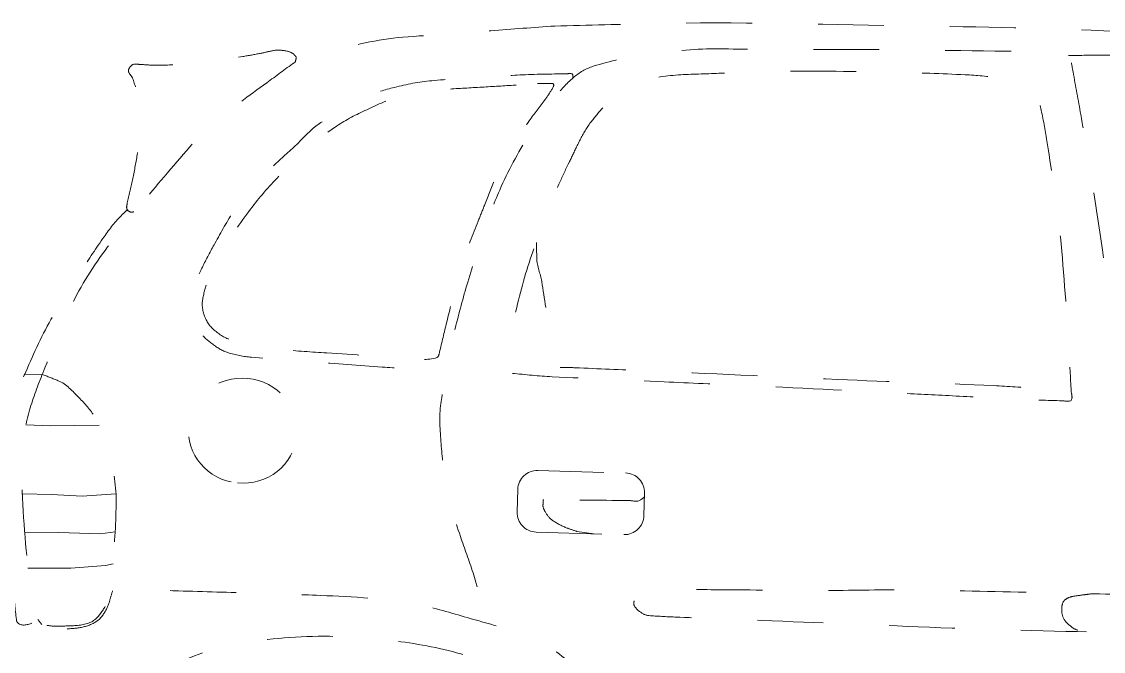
# Model space of a CAD drawing. Header units: millimetres. Extents: x -9559 to 23034, y -7226 to 22400.
# Drawn here: x 154.201 to 155.843, y 47.657 to 48.613 of the extents above; entities that cross this region are included whole.
import ezdxf

# ---------------------------------------------------------------- set-up
doc = ezdxf.new("R2010")
doc.units = ezdxf.units.MM
doc.header["$LTSCALE"] = 0.02
doc.linetypes.add('Trazo', pattern=[0.00635, 0.003175, -0.003175])
doc.layers.add('A-Mueble cocina 1', color=9, linetype='Trazo', lineweight=9)

msp = doc.modelspace()

# ---------------------------------------------------------------- linework, layer by layer
at = {"layer": 'A-Mueble cocina 1'}
for p, q in [((154.2062, 48.0782), (154.2332, 48.0778)), ((154.208, 48.0011), (154.245, 47.9995)), ((154.245, 47.9995), (154.3193, 48.0009)), ((154.985, 47.9321), (155.1181, 47.9282)), ((154.2025, 47.8963), (154.2467, 47.8953)), ((154.2467, 47.8953), (154.2933, 47.893)), ((154.2933, 47.893), (154.3446, 47.8963)), ((154.9545, 47.9032), (154.9535, 47.8691)), ((155.147, 47.8976), (155.146, 47.8635)), ((154.2059, 47.8382), (154.2581, 47.8378)), ((154.2581, 47.8378), (154.3207, 47.836)), ((154.3207, 47.836), (154.3433, 47.839)), ((154.9823, 47.8385), (155.1154, 47.8346)), ((155.0443, 47.8394), (155.0697, 47.8359)), ((154.211, 47.7835), (154.2762, 47.7838)), ((154.2762, 47.7838), (154.3286, 47.7879)), ((154.3286, 47.7879), (154.3401, 47.7904))]:
    msp.add_line(p, q, dxfattribs=at)
for centre, start, end in [((154.9842, 47.9023), 88.3402, 178.3397), ((155.1172, 47.8985), 358.3411, 88.3386), ((154.9832, 47.8682), 178.3397, 268.3392), ((155.1163, 47.8643), 268.3402, 358.3397)]:
    msp.add_arc(centre, 0.0297, start, end, dxfattribs=at)
msp.add_ellipse((154.5368, 47.9924), major_axis=(0.0822, -0.0081), ratio=0.965375, start_param=4.712389, end_param=10.995564, dxfattribs=at)
for points, knots in [([(155.0106, 48.6066), (154.9782, 48.6043), (154.9457, 48.6019), (154.9133, 48.5995), (154.8688, 48.5962), (154.8243, 48.5929), (154.7799, 48.5896), (154.7413, 48.5868), (154.7038, 48.5763), (154.666, 48.568), (154.6505, 48.5646), (154.6343, 48.5627), (154.6208, 48.5543), (154.6059, 48.545), (154.5927, 48.5345), (154.5788, 48.5243), (154.5519, 48.5044), (154.5246, 48.4855), (154.4987, 48.4642), (154.4681, 48.4391), (154.4435, 48.4079), (154.4178, 48.3779), (154.3938, 48.3499), (154.3707, 48.3217), (154.3481, 48.2925), (154.3262, 48.2644), (154.3052, 48.2359), (154.2883, 48.2044), (154.2666, 48.1642), (154.2506, 48.1221), (154.2336, 48.0799), (154.2261, 48.0612), (154.219, 48.0431), (154.2133, 48.0233), (154.2045, 47.9923), (154.202, 47.9612), (154.2019, 47.93), (154.2018, 47.8772), (154.2068, 47.8242), (154.2122, 47.7712), (154.2144, 47.7499), (154.2113, 47.7254), (154.2241, 47.7084), (154.2267, 47.705), (154.2292, 47.7016), (154.2318, 47.6981)], [0, 0, 0, 0, 0.06932, 0.06932, 0.06932, 0.164416, 0.164416, 0.164416, 0.246798, 0.246798, 0.246798, 0.280355, 0.280355, 0.280355, 0.316996, 0.316996, 0.316996, 0.388184, 0.388184, 0.388184, 0.472243, 0.472243, 0.472243, 0.550549, 0.550549, 0.550549, 0.626246, 0.626246, 0.626246, 0.722863, 0.722863, 0.722863, 0.765588, 0.765588, 0.765588, 0.832381, 0.832381, 0.832381, 0.945494, 0.945494, 0.945494, 0.990885, 0.990885, 0.990885, 1, 1, 1, 1]), ([(155.0103, 48.6066), (155.061, 48.6078), (155.1117, 48.6091), (155.1623, 48.6103), (155.2859, 48.6132), (155.4096, 48.6089), (155.5332, 48.6072), (155.6369, 48.6058), (155.7405, 48.6032), (155.8441, 48.5995), (155.9351, 48.5962), (156.0256, 48.5854), (156.1162, 48.5749), (156.1768, 48.568), (156.2364, 48.5557), (156.2963, 48.5441), (156.3338, 48.537), (156.3703, 48.5269), (156.405, 48.509), (156.4102, 48.5063), (156.4111, 48.4988), (156.4161, 48.4959), (156.4244, 48.491), (156.4327, 48.486), (156.4411, 48.4811), (156.5188, 48.4358), (156.5974, 48.3919), (156.6743, 48.3452), (156.7426, 48.3039), (156.8081, 48.2583), (156.8745, 48.2141), (156.9153, 48.187), (156.956, 48.1598), (156.9964, 48.1323), (157.0197, 48.1164), (157.0421, 48.0994), (157.0651, 48.083), (157.0704, 48.0792), (157.075, 48.0737), (157.0814, 48.0723), (157.0953, 48.0692), (157.1093, 48.0662), (157.1233, 48.0631), (157.1566, 48.0559), (157.1898, 48.0482), (157.2233, 48.0413), (157.2542, 48.035), (157.286, 48.0354), (157.3174, 48.0322), (157.3521, 48.0287), (157.3869, 48.0253), (157.4216, 48.0215), (157.4868, 48.0144), (157.5513, 48.0017), (157.6157, 47.989), (157.6874, 47.9749), (157.7586, 47.9595), (157.8298, 47.9432), (157.8858, 47.9303), (157.9414, 47.9161), (157.9969, 47.9013), (158.0315, 47.892), (158.0653, 47.8804), (158.0992, 47.8689), (158.1311, 47.8581), (158.1618, 47.8451), (158.1918, 47.8289), (158.2078, 47.8202), (158.2211, 47.8084), (158.2342, 47.7957), (158.25, 47.7802), (158.2634, 47.7641), (158.2761, 47.7459), (158.2905, 47.725), (158.3014, 47.7041), (158.3098, 47.6797), (158.3138, 47.6681), (158.3143, 47.6565), (158.3152, 47.645), (158.3155, 47.6416), (158.3121, 47.6382), (158.3136, 47.6348), (158.3152, 47.6311), (158.3189, 47.6295), (158.3224, 47.6281), (158.3285, 47.6257), (158.3353, 47.6274), (158.3414, 47.625), (158.3475, 47.6227), (158.3544, 47.6204), (158.3577, 47.6143), (158.3643, 47.6021), (158.3665, 47.5897), (158.3693, 47.5769), (158.3713, 47.5679), (158.3729, 47.5589), (158.3749, 47.5499), (158.3752, 47.5485), (158.3756, 47.5471), (158.3761, 47.5458), (158.3768, 47.5435), (158.3814, 47.5427), (158.381, 47.5405), (158.3801, 47.5351), (158.3777, 47.5294), (158.3754, 47.5241), (158.3709, 47.5135), (158.3662, 47.503), (158.3618, 47.4925), (158.3563, 47.4796), (158.3536, 47.4657), (158.3466, 47.4533), (158.342, 47.445), (158.3345, 47.4389), (158.3282, 47.4321), (158.3226, 47.4261), (158.3167, 47.4211), (158.3111, 47.4147), (158.3065, 47.4094), (158.3017, 47.4033), (158.3016, 47.397), (158.3016, 47.3911), (158.3064, 47.3852), (158.3075, 47.379), (158.3096, 47.3675), (158.3114, 47.3559), (158.3129, 47.3443), (158.3141, 47.335), (158.3159, 47.3253), (158.3133, 47.3161), (158.3107, 47.307), (158.3024, 47.3011), (158.2949, 47.2949), (158.2734, 47.2776), (158.2531, 47.2629), (158.2286, 47.2508), (158.2148, 47.244), (158.201, 47.2376), (158.1861, 47.2367), (158.1703, 47.2358), (158.1546, 47.2356), (158.1389, 47.2355), (158.1053, 47.2353), (158.0717, 47.2356), (158.0382, 47.2359), (158.0301, 47.236), (158.022, 47.2365), (158.014, 47.2391), (158.0099, 47.2405), (158.0061, 47.2441), (158.0054, 47.2483), (158.0027, 47.2637), (158.003, 47.2791), (158.0029, 47.2944), (158.0027, 47.323), (158.0058, 47.3515), (158.0041, 47.3801), (158.0023, 47.4102), (157.9918, 47.4387), (157.9824, 47.4677), (157.9732, 47.4963), (157.9632, 47.5233), (157.9465, 47.5493), (157.9262, 47.5809), (157.8986, 47.6031), (157.8671, 47.6232), (157.8352, 47.6435), (157.8034, 47.6588), (157.7677, 47.6695), (157.7146, 47.6855), (157.6611, 47.6941), (157.6073, 47.6985), (157.5625, 47.7022), (157.517, 47.7034), (157.4719, 47.6909), (157.4399, 47.682), (157.4127, 47.6672), (157.3841, 47.6513), (157.3558, 47.6355), (157.3285, 47.621), (157.3048, 47.5986), (157.2849, 47.5797), (157.271, 47.5577), (157.257, 47.5347), (157.2453, 47.5155), (157.2336, 47.4967), (157.226, 47.4755), (157.2157, 47.4471), (157.2083, 47.4183), (157.2018, 47.389), (157.1966, 47.3654), (157.1924, 47.3416), (157.1883, 47.3178), (157.1846, 47.2968), (157.1876, 47.2752), (157.1839, 47.254), (157.1833, 47.2509), (157.1816, 47.2465), (157.1786, 47.2465), (157.156, 47.2462), (157.1336, 47.2484), (157.1111, 47.2497), (157.0844, 47.2513), (157.0577, 47.2534), (157.0309, 47.2546), (156.7731, 47.2662), (156.5149, 47.2695), (156.2569, 47.2706), (155.9184, 47.2721), (155.5799, 47.274), (155.2415, 47.2719), (155.2229, 47.2718), (155.2044, 47.2717), (155.1859, 47.2716)], [0, 0, 0, 0, 0.019755, 0.019755, 0.019755, 0.067936, 0.067936, 0.067936, 0.108327, 0.108327, 0.108327, 0.143817, 0.143817, 0.143817, 0.167557, 0.167557, 0.167557, 0.182385, 0.182385, 0.182385, 0.184616, 0.184616, 0.184616, 0.188397, 0.188397, 0.188397, 0.223457, 0.223457, 0.223457, 0.254542, 0.254542, 0.254542, 0.273614, 0.273614, 0.273614, 0.284597, 0.284597, 0.284597, 0.287126, 0.287126, 0.287126, 0.292698, 0.292698, 0.292698, 0.305991, 0.305991, 0.305991, 0.318268, 0.318268, 0.318268, 0.331879, 0.331879, 0.331879, 0.357444, 0.357444, 0.357444, 0.385889, 0.385889, 0.385889, 0.408264, 0.408264, 0.408264, 0.422206, 0.422206, 0.422206, 0.435303, 0.435303, 0.435303, 0.442296, 0.442296, 0.442296, 0.450751, 0.450751, 0.450751, 0.460404, 0.460404, 0.460404, 0.464963, 0.464963, 0.464963, 0.466302, 0.466302, 0.466302, 0.467727, 0.467727, 0.467727, 0.470232, 0.470232, 0.470232, 0.472761, 0.472761, 0.472761, 0.477853, 0.477853, 0.477853, 0.481436, 0.481436, 0.481436, 0.481993, 0.481993, 0.481993, 0.48293, 0.48293, 0.48293, 0.485188, 0.485188, 0.485188, 0.489657, 0.489657, 0.489657, 0.495117, 0.495117, 0.495117, 0.498769, 0.498769, 0.498769, 0.501937, 0.501937, 0.501937, 0.504534, 0.504534, 0.504534, 0.507001, 0.507001, 0.507001, 0.51156, 0.51156, 0.51156, 0.515217, 0.515217, 0.515217, 0.518869, 0.518869, 0.518869, 0.529213, 0.529213, 0.529213, 0.535028, 0.535028, 0.535028, 0.541161, 0.541161, 0.541161, 0.554243, 0.554243, 0.554243, 0.557405, 0.557405, 0.557405, 0.559047, 0.559047, 0.559047, 0.565045, 0.565045, 0.565045, 0.57617, 0.57617, 0.57617, 0.587891, 0.587891, 0.587891, 0.59947, 0.59947, 0.59947, 0.613566, 0.613566, 0.613566, 0.627809, 0.627809, 0.627809, 0.648986, 0.648986, 0.648986, 0.666596, 0.666596, 0.666596, 0.679115, 0.679115, 0.679115, 0.691482, 0.691482, 0.691482, 0.701836, 0.701836, 0.701836, 0.710519, 0.710519, 0.710519, 0.722187, 0.722187, 0.722187, 0.731604, 0.731604, 0.731604, 0.739912, 0.739912, 0.739912, 0.741109, 0.741109, 0.741109, 0.749883, 0.749883, 0.749883, 0.760317, 0.760317, 0.760317, 0.860883, 0.860883, 0.860883, 0.992782, 0.992782, 0.992782, 1, 1, 1, 1]), ([(154.6166, 48.5516), (154.6171, 48.5536), (154.6176, 48.5555), (154.6181, 48.5574), (154.6185, 48.5589), (154.6176, 48.5603), (154.6164, 48.5617), (154.613, 48.5656), (154.6093, 48.5672), (154.605, 48.5682), (154.5979, 48.5697), (154.5906, 48.5708), (154.5836, 48.5694), (154.577, 48.5681), (154.5705, 48.5663), (154.5639, 48.5651), (154.5549, 48.5634), (154.546, 48.5616), (154.5369, 48.5603), (154.5204, 48.5581), (154.5038, 48.557), (154.4873, 48.555), (154.474, 48.5534), (154.4608, 48.5511), (154.4474, 48.5494), (154.4329, 48.5477), (154.4184, 48.5466), (154.4039, 48.547), (154.3962, 48.5472), (154.3885, 48.5479), (154.3808, 48.5483), (154.3779, 48.5485), (154.3751, 48.5486), (154.3722, 48.5486), (154.3686, 48.5485), (154.3657, 48.5448), (154.3641, 48.5414), (154.3631, 48.5396), (154.3636, 48.5371), (154.3645, 48.5353), (154.3659, 48.5324), (154.3687, 48.5302), (154.3698, 48.5272), (154.3732, 48.5177), (154.3765, 48.5082), (154.3775, 48.4982), (154.3789, 48.4838), (154.3796, 48.4695), (154.3793, 48.4552), (154.379, 48.4405), (154.379, 48.4257), (154.3768, 48.4112), (154.3748, 48.3982), (154.3722, 48.3855), (154.3696, 48.3728), (154.3672, 48.3611), (154.3644, 48.3496), (154.3618, 48.338), (154.3612, 48.3352), (154.3604, 48.3324), (154.361, 48.3295), (154.3615, 48.327), (154.3642, 48.3251), (154.3663, 48.3244), (154.3692, 48.3235), (154.3736, 48.3247), (154.3756, 48.3272), (154.3764, 48.3282), (154.3772, 48.3292), (154.378, 48.3302)], [0, 0, 0, 0, 0.011659, 0.011659, 0.011659, 0.020876, 0.020876, 0.020876, 0.046809, 0.046809, 0.046809, 0.089074, 0.089074, 0.089074, 0.128894, 0.128894, 0.128894, 0.183109, 0.183109, 0.183109, 0.281782, 0.281782, 0.281782, 0.361362, 0.361362, 0.361362, 0.44737, 0.44737, 0.44737, 0.493252, 0.493252, 0.493252, 0.51015, 0.51015, 0.51015, 0.531536, 0.531536, 0.531536, 0.543701, 0.543701, 0.543701, 0.562825, 0.562825, 0.562825, 0.622185, 0.622185, 0.622185, 0.707147, 0.707147, 0.707147, 0.794352, 0.794352, 0.794352, 0.871574, 0.871574, 0.871574, 0.94185, 0.94185, 0.94185, 0.958842, 0.958842, 0.958842, 0.973398, 0.973398, 0.973398, 0.992489, 0.992489, 0.992489, 1, 1, 1, 1]), ([(155.1771, 47.3514), (155.1995, 47.3508), (155.2219, 47.3501), (155.2443, 47.3495), (155.3126, 47.3476), (155.381, 47.3484), (155.4493, 47.3479), (155.512, 47.3475), (155.5746, 47.3473), (155.6372, 47.3468), (155.6759, 47.3464), (155.7146, 47.3449), (155.7533, 47.3441), (155.7799, 47.3436), (155.8064, 47.3435), (155.8329, 47.3433), (155.8413, 47.3432), (155.8496, 47.343), (155.858, 47.344), (155.8613, 47.3443), (155.8643, 47.3478), (155.8647, 47.351), (155.8662, 47.3615), (155.8659, 47.3721), (155.867, 47.3825), (155.8699, 47.4082), (155.8726, 47.4339), (155.8757, 47.4596), (155.878, 47.4775), (155.881, 47.4953), (155.883, 47.5133), (155.8864, 47.5429), (155.8888, 47.5726), (155.8913, 47.6023), (155.8934, 47.6262), (155.8952, 47.6501), (155.8963, 47.6741), (155.8971, 47.6925), (155.8936, 47.711), (155.8936, 47.7295), (155.8936, 47.7417), (155.8962, 47.754), (155.8954, 47.7662), (155.8931, 47.7991), (155.8907, 47.832), (155.8882, 47.8649), (155.8865, 47.888), (155.8848, 47.9111), (155.883, 47.9341), (155.881, 47.9618), (155.8797, 47.9894), (155.8775, 48.017), (155.8744, 48.0577), (155.8687, 48.0981), (155.8624, 48.1384), (155.8557, 48.1813), (155.8484, 48.2241), (155.8418, 48.267), (155.8363, 48.3024), (155.8311, 48.3379), (155.8255, 48.3733), (155.8203, 48.4063), (155.8147, 48.4392), (155.809, 48.4722), (155.8052, 48.4939), (155.8012, 48.5155), (155.7972, 48.5372), (155.7961, 48.5435), (155.7949, 48.5498), (155.7935, 48.5561), (155.7928, 48.5592), (155.7904, 48.5627), (155.7872, 48.5634), (155.7683, 48.568), (155.7491, 48.5677), (155.73, 48.568), (155.6386, 48.569), (155.5472, 48.5708), (155.4558, 48.5709), (155.4228, 48.5709), (155.3898, 48.5708), (155.3568, 48.5709), (155.3202, 48.5709), (155.2836, 48.5718), (155.2471, 48.5719), (155.2138, 48.5719), (155.1809, 48.5667), (155.1478, 48.5625), (155.121, 48.5592), (155.0949, 48.5537), (155.0688, 48.5454), (155.0577, 48.5419), (155.0478, 48.536), (155.0389, 48.5283), (155.0282, 48.519), (155.0192, 48.5092), (155.0108, 48.4982), (154.9966, 48.4796), (154.9831, 48.461), (154.9711, 48.4411), (154.9548, 48.4139), (154.9395, 48.3866), (154.9271, 48.3576), (154.9179, 48.3363), (154.9096, 48.3148), (154.9023, 48.2928), (154.8934, 48.2663), (154.8848, 48.2398), (154.877, 48.213), (154.8703, 48.1898), (154.8639, 48.1666), (154.8585, 48.143), (154.8538, 48.1228), (154.8499, 48.1025), (154.846, 48.0822), (154.8425, 48.0648), (154.8393, 48.0474), (154.8373, 48.0299), (154.8349, 48.0097), (154.8367, 47.9891), (154.8384, 47.9687), (154.84, 47.9489), (154.8417, 47.9291), (154.846, 47.9095), (154.8517, 47.8831), (154.8587, 47.8573), (154.8674, 47.8319), (154.8737, 47.8135), (154.8803, 47.7952), (154.8866, 47.7768), (154.8932, 47.7578), (154.8959, 47.7371), (154.9057, 47.7195), (154.9099, 47.712), (154.9141, 47.7045), (154.9182, 47.697)], [0, 0, 0, 0, 0.018877, 0.018877, 0.018877, 0.076461, 0.076461, 0.076461, 0.129215, 0.129215, 0.129215, 0.161826, 0.161826, 0.161826, 0.184174, 0.184174, 0.184174, 0.191231, 0.191231, 0.191231, 0.193944, 0.193944, 0.193944, 0.202837, 0.202837, 0.202837, 0.224598, 0.224598, 0.224598, 0.239827, 0.239827, 0.239827, 0.264915, 0.264915, 0.264915, 0.285122, 0.285122, 0.285122, 0.300716, 0.300716, 0.300716, 0.311015, 0.311015, 0.311015, 0.338821, 0.338821, 0.338821, 0.358308, 0.358308, 0.358308, 0.381633, 0.381633, 0.381633, 0.415976, 0.415976, 0.415976, 0.452562, 0.452562, 0.452562, 0.482736, 0.482736, 0.482736, 0.510887, 0.510887, 0.510887, 0.529457, 0.529457, 0.529457, 0.534844, 0.534844, 0.534844, 0.537556, 0.537556, 0.537556, 0.553681, 0.553681, 0.553681, 0.63069, 0.63069, 0.63069, 0.658481, 0.658481, 0.658481, 0.689286, 0.689286, 0.689286, 0.717276, 0.717276, 0.717276, 0.739982, 0.739982, 0.739982, 0.749657, 0.749657, 0.749657, 0.761228, 0.761228, 0.761228, 0.780755, 0.780755, 0.780755, 0.807251, 0.807251, 0.807251, 0.826721, 0.826721, 0.826721, 0.850235, 0.850235, 0.850235, 0.870556, 0.870556, 0.870556, 0.888003, 0.888003, 0.888003, 0.902879, 0.902879, 0.902879, 0.92006, 0.92006, 0.92006, 0.936822, 0.936822, 0.936822, 0.959424, 0.959424, 0.959424, 0.975806, 0.975806, 0.975806, 0.992791, 0.992791, 0.992791, 1, 1, 1, 1]), ([(155.7902, 48.5618), (155.8057, 48.562), (155.8211, 48.5622), (155.8365, 48.5624), (155.8884, 48.5631), (155.94, 48.5554), (155.9916, 48.5499), (156.0373, 48.5451), (156.0828, 48.5393), (156.1283, 48.5332), (156.1824, 48.5259), (156.236, 48.5168), (156.2893, 48.5037), (156.3324, 48.4931), (156.3733, 48.4764), (156.4131, 48.4569), (156.4445, 48.4415), (156.4753, 48.4255), (156.5058, 48.4086), (156.5685, 48.3739), (156.6311, 48.3393), (156.6916, 48.301), (156.7364, 48.2726), (156.7774, 48.2387), (156.8213, 48.2092), (156.8784, 48.171), (156.9384, 48.1373), (156.9964, 48.0998), (157.0105, 48.0907), (157.0242, 48.0815), (157.0357, 48.0683), (157.0454, 48.0572), (157.0502, 48.0437), (157.0545, 48.0301), (157.0618, 48.0071), (157.0684, 47.9843), (157.0741, 47.9608), (157.0845, 47.917), (157.0948, 47.8736), (157.0997, 47.8288), (157.1038, 47.7923), (157.1021, 47.7556), (157.099, 47.7193), (157.093, 47.6495), (157.0882, 47.5791), (157.073, 47.5104), (157.0649, 47.474), (157.0566, 47.4379), (157.0483, 47.4016), (157.0435, 47.3806), (157.0387, 47.3597), (157.0337, 47.3388), (157.0328, 47.3349), (157.0303, 47.3295), (157.0263, 47.3294), (157.0103, 47.3293), (156.9944, 47.3297), (156.9784, 47.33), (156.9065, 47.3313), (156.8345, 47.3329), (156.7625, 47.3339), (156.5806, 47.3363), (156.3987, 47.3365), (156.2169, 47.3385), (156.1031, 47.3398), (155.9895, 47.3419), (155.8758, 47.3436), (155.8739, 47.3436), (155.872, 47.3436), (155.8702, 47.3438), (155.8664, 47.3442), (155.8717, 47.3518), (155.8697, 47.355), (155.8684, 47.3571), (155.867, 47.3593), (155.8657, 47.3614)], [0, 0, 0, 0, 0.014027, 0.014027, 0.014027, 0.061144, 0.061144, 0.061144, 0.10283, 0.10283, 0.10283, 0.152388, 0.152388, 0.152388, 0.192465, 0.192465, 0.192465, 0.224106, 0.224106, 0.224106, 0.289138, 0.289138, 0.289138, 0.337236, 0.337236, 0.337236, 0.399738, 0.399738, 0.399738, 0.415006, 0.415006, 0.415006, 0.427883, 0.427883, 0.427883, 0.449694, 0.449694, 0.449694, 0.490405, 0.490405, 0.490405, 0.523572, 0.523572, 0.523572, 0.587297, 0.587297, 0.587297, 0.621091, 0.621091, 0.621091, 0.640599, 0.640599, 0.640599, 0.644225, 0.644225, 0.644225, 0.658706, 0.658706, 0.658706, 0.724104, 0.724104, 0.724104, 0.889317, 0.889317, 0.889317, 0.992609, 0.992609, 0.992609, 0.994298, 0.994298, 0.994298, 0.997695, 0.997695, 0.997695, 1, 1, 1, 1]), ([(155.0379, 48.5274), (155.038, 48.529), (155.038, 48.5306), (155.038, 48.5321), (155.0381, 48.5355), (155.0314, 48.5341), (155.028, 48.5341), (155.0045, 48.5336), (154.9809, 48.5335), (154.9575, 48.5323), (154.9369, 48.5312), (154.9164, 48.5301), (154.8958, 48.5289), (154.8718, 48.5275), (154.8478, 48.5256), (154.8238, 48.5236), (154.8047, 48.522), (154.7859, 48.5181), (154.7672, 48.5135), (154.7527, 48.51), (154.7386, 48.5054), (154.7251, 48.4992), (154.716, 48.4949), (154.7072, 48.4904), (154.6986, 48.4854), (154.6911, 48.4812), (154.6837, 48.4768), (154.6763, 48.4723), (154.6653, 48.4657), (154.6538, 48.4598), (154.6441, 48.4514), (154.6352, 48.4437), (154.6274, 48.435), (154.6189, 48.427), (154.6072, 48.416), (154.5949, 48.4056), (154.5836, 48.3942), (154.5743, 48.3847), (154.5659, 48.3744), (154.5572, 48.3643), (154.5463, 48.3519), (154.5353, 48.3397), (154.525, 48.3266), (154.513, 48.3112), (154.5043, 48.2937), (154.4947, 48.2767), (154.4881, 48.2648), (154.4817, 48.2529), (154.4757, 48.2407), (154.471, 48.2311), (154.4675, 48.2214), (154.464, 48.211), (154.4612, 48.2027), (154.4595, 48.1944), (154.4589, 48.186), (154.4583, 48.1785), (154.4599, 48.171), (154.462, 48.1635), (154.4644, 48.1555), (154.4673, 48.1484), (154.4723, 48.1416), (154.4778, 48.1343), (154.4841, 48.1288), (154.4914, 48.1236), (154.4987, 48.1184), (154.5059, 48.1135), (154.5144, 48.1109), (154.5262, 48.1073), (154.5381, 48.1048), (154.5502, 48.1039), (154.5811, 48.1015), (154.6121, 48.0992), (154.6431, 48.0968), (154.6782, 48.0942), (154.7133, 48.0913), (154.7485, 48.0889), (154.7694, 48.0874), (154.7905, 48.0869), (154.8115, 48.0859), (154.821, 48.0855), (154.8304, 48.0856), (154.8398, 48.0846), (154.842, 48.0843), (154.8441, 48.0841), (154.8463, 48.0838)], [0, 0, 0, 0, 0.003995, 0.003995, 0.003995, 0.012658, 0.012658, 0.012658, 0.072605, 0.072605, 0.072605, 0.125023, 0.125023, 0.125023, 0.186358, 0.186358, 0.186358, 0.235226, 0.235226, 0.235226, 0.272975, 0.272975, 0.272975, 0.298337, 0.298337, 0.298337, 0.320318, 0.320318, 0.320318, 0.352916, 0.352916, 0.352916, 0.382707, 0.382707, 0.382707, 0.423626, 0.423626, 0.423626, 0.457479, 0.457479, 0.457479, 0.49957, 0.49957, 0.49957, 0.549162, 0.549162, 0.549162, 0.583767, 0.583767, 0.583767, 0.610892, 0.610892, 0.610892, 0.632537, 0.632537, 0.632537, 0.651819, 0.651819, 0.651819, 0.672333, 0.672333, 0.672333, 0.694627, 0.694627, 0.694627, 0.716967, 0.716967, 0.716967, 0.747898, 0.747898, 0.747898, 0.827026, 0.827026, 0.827026, 0.916796, 0.916796, 0.916796, 0.970423, 0.970423, 0.970423, 0.994463, 0.994463, 0.994463, 1, 1, 1, 1]), ([(155.0315, 48.3976), (155.0356, 48.4062), (155.0397, 48.4148), (155.0438, 48.4234), (155.0484, 48.4328), (155.0531, 48.4421), (155.0586, 48.451), (155.064, 48.4597), (155.0707, 48.4673), (155.0772, 48.4752), (155.0842, 48.4837), (155.0912, 48.4919), (155.0991, 48.4997), (155.105, 48.5055), (155.112, 48.5097), (155.1193, 48.5137), (155.1297, 48.5192), (155.1401, 48.5242), (155.1515, 48.5263), (155.1721, 48.53), (155.1927, 48.5325), (155.2135, 48.5332), (155.2341, 48.5339), (155.2547, 48.5346), (155.2753, 48.5353), (155.2999, 48.536), (155.3246, 48.5369), (155.3492, 48.5375), (155.4083, 48.539), (155.4674, 48.5373), (155.5265, 48.5362), (155.5622, 48.5356), (155.5978, 48.5342), (155.6335, 48.5326), (155.6508, 48.5319), (155.668, 48.53), (155.6852, 48.5282), (155.6951, 48.5272), (155.7048, 48.5248), (155.7145, 48.5225), (155.7214, 48.5209), (155.7281, 48.5193), (155.7336, 48.5138), (155.7435, 48.5036), (155.7464, 48.4914), (155.749, 48.4789), (155.7523, 48.4624), (155.7556, 48.446), (155.7581, 48.4293), (155.7653, 48.3817), (155.7736, 48.3344), (155.7781, 48.2865), (155.7835, 48.2292), (155.7876, 48.1719), (155.791, 48.1146), (155.7922, 48.0938), (155.7933, 48.0731), (155.7945, 48.0524), (155.7947, 48.0482), (155.7966, 48.0439), (155.7951, 48.0398), (155.7934, 48.0352), (155.7858, 48.0376), (155.781, 48.0378), (155.7582, 48.0385), (155.7354, 48.0391), (155.7126, 48.0403), (155.6834, 48.0418), (155.6541, 48.0432), (155.6249, 48.0447), (155.5966, 48.0462), (155.5684, 48.0477), (155.5401, 48.0491), (155.4586, 48.0533), (155.3771, 48.0573), (155.2956, 48.0611), (155.2559, 48.0629), (155.2162, 48.0647), (155.1766, 48.0665), (155.1199, 48.069), (155.0632, 48.0717), (155.0065, 48.0743), (154.9862, 48.0752), (154.966, 48.0775), (154.9458, 48.0794), (154.9436, 48.0796), (154.9413, 48.0794), (154.9396, 48.0815), (154.9365, 48.0856), (154.9382, 48.0896), (154.9385, 48.0937), (154.9394, 48.1048), (154.94, 48.1159), (154.9419, 48.127), (154.9446, 48.1427), (154.9477, 48.1582), (154.9514, 48.1736), (154.9587, 48.2041), (154.9667, 48.2343), (154.9772, 48.2638), (154.9827, 48.2791), (154.991, 48.2931), (154.9968, 48.3082), (155.0042, 48.3274), (155.0082, 48.348), (155.0169, 48.3667), (155.0218, 48.3774), (155.0268, 48.388), (155.0318, 48.3987)], [0, 0, 0, 0, 0.011723, 0.011723, 0.011723, 0.024586, 0.024586, 0.024586, 0.037078, 0.037078, 0.037078, 0.050581, 0.050581, 0.050581, 0.060644, 0.060644, 0.060644, 0.074838, 0.074838, 0.074838, 0.100416, 0.100416, 0.100416, 0.125794, 0.125794, 0.125794, 0.156122, 0.156122, 0.156122, 0.228858, 0.228858, 0.228858, 0.272787, 0.272787, 0.272787, 0.294091, 0.294091, 0.294091, 0.306324, 0.306324, 0.306324, 0.314928, 0.314928, 0.314928, 0.330544, 0.330544, 0.330544, 0.351251, 0.351251, 0.351251, 0.410436, 0.410436, 0.410436, 0.481155, 0.481155, 0.481155, 0.506693, 0.506693, 0.506693, 0.511868, 0.511868, 0.511868, 0.517692, 0.517692, 0.517692, 0.545791, 0.545791, 0.545791, 0.581814, 0.581814, 0.581814, 0.616649, 0.616649, 0.616649, 0.71709, 0.71709, 0.71709, 0.765972, 0.765972, 0.765972, 0.835831, 0.835831, 0.835831, 0.860802, 0.860802, 0.860802, 0.863495, 0.863495, 0.863495, 0.868492, 0.868492, 0.868492, 0.882222, 0.882222, 0.882222, 0.901766, 0.901766, 0.901766, 0.940231, 0.940231, 0.940231, 0.960162, 0.960162, 0.960162, 0.985517, 0.985517, 0.985517, 1, 1, 1, 1]), ([(154.9842, 48.5193), (154.9892, 48.5192), (154.9942, 48.5192), (154.9992, 48.5192), (155.002, 48.5191), (155.0048, 48.5195), (155.0076, 48.5192), (155.0093, 48.5191), (155.0092, 48.5156), (155.0084, 48.5142), (155.005, 48.5084), (155.0014, 48.5025), (154.9973, 48.497), (154.9894, 48.4862), (154.9809, 48.4759), (154.9733, 48.4649), (154.9644, 48.452), (154.9561, 48.4387), (154.9478, 48.4253), (154.9382, 48.4096), (154.9277, 48.3942), (154.9209, 48.377), (154.9154, 48.3632), (154.9099, 48.3494), (154.9044, 48.3356), (154.901, 48.3272), (154.8977, 48.3187), (154.8943, 48.3103), (154.8863, 48.2901), (154.8783, 48.2699), (154.871, 48.2494), (154.8665, 48.2367), (154.8632, 48.2237), (154.8599, 48.2107), (154.8552, 48.1918), (154.8505, 48.1728), (154.8458, 48.1539), (154.8421, 48.1388), (154.8386, 48.1236), (154.8349, 48.1085), (154.8344, 48.1067), (154.8338, 48.1043), (154.8319, 48.1036), (154.817, 48.098), (154.8024, 48.1018), (154.7876, 48.1027), (154.7466, 48.1052), (154.7056, 48.1076), (154.6646, 48.1103), (154.6417, 48.1119), (154.6189, 48.1134), (154.5961, 48.1151), (154.5818, 48.1162), (154.5677, 48.1185), (154.5536, 48.1207), (154.5434, 48.1223), (154.5335, 48.1251), (154.5235, 48.1282), (154.5137, 48.1312), (154.5051, 48.1361), (154.4965, 48.1427), (154.4884, 48.149), (154.4829, 48.1565), (154.4791, 48.166), (154.4756, 48.1752), (154.4746, 48.1848), (154.4765, 48.1938), (154.4785, 48.2035), (154.4812, 48.2132), (154.4851, 48.2226), (154.49, 48.2343), (154.4949, 48.2454), (154.5011, 48.2562), (154.5147, 48.2803), (154.5294, 48.3032), (154.5461, 48.3252), (154.5595, 48.3429), (154.5737, 48.3596), (154.589, 48.3756), (154.6068, 48.3941), (154.6253, 48.4114), (154.6448, 48.4282), (154.6558, 48.4378), (154.6673, 48.4466), (154.6795, 48.4547), (154.6941, 48.4644), (154.7093, 48.4722), (154.7251, 48.4796), (154.7421, 48.4876), (154.7591, 48.4954), (154.7773, 48.4996), (154.79, 48.5024), (154.8027, 48.5044), (154.8155, 48.5063), (154.8273, 48.5079), (154.839, 48.5101), (154.8509, 48.5109), (154.8684, 48.512), (154.8859, 48.513), (154.9033, 48.514), (154.9201, 48.515), (154.9369, 48.516), (154.9536, 48.517), (154.9623, 48.5175), (154.9709, 48.5178), (154.9795, 48.5187), (154.9811, 48.5189), (154.9827, 48.519), (154.9842, 48.5192)], [0, 0, 0, 0, 0.009781, 0.009781, 0.009781, 0.015286, 0.015286, 0.015286, 0.018612, 0.018612, 0.018612, 0.031988, 0.031988, 0.031988, 0.058212, 0.058212, 0.058212, 0.088993, 0.088993, 0.088993, 0.125128, 0.125128, 0.125128, 0.154273, 0.154273, 0.154273, 0.17211, 0.17211, 0.17211, 0.214711, 0.214711, 0.214711, 0.241074, 0.241074, 0.241074, 0.279306, 0.279306, 0.279306, 0.309842, 0.309842, 0.309842, 0.313591, 0.313591, 0.313591, 0.342556, 0.342556, 0.342556, 0.423175, 0.423175, 0.423175, 0.468034, 0.468034, 0.468034, 0.496093, 0.496093, 0.496093, 0.516315, 0.516315, 0.516315, 0.536372, 0.536372, 0.536372, 0.555403, 0.555403, 0.555403, 0.573625, 0.573625, 0.573625, 0.5933, 0.5933, 0.5933, 0.617626, 0.617626, 0.617626, 0.671485, 0.671485, 0.671485, 0.71474, 0.71474, 0.71474, 0.764876, 0.764876, 0.764876, 0.793451, 0.793451, 0.793451, 0.827442, 0.827442, 0.827442, 0.86395, 0.86395, 0.86395, 0.889324, 0.889324, 0.889324, 0.912638, 0.912638, 0.912638, 0.947003, 0.947003, 0.947003, 0.979928, 0.979928, 0.979928, 0.996916, 0.996916, 0.996916, 1, 1, 1, 1]), ([(154.3618, 48.3277), (154.3593, 48.3253), (154.3567, 48.3228), (154.3542, 48.3204), (154.3437, 48.3103), (154.3349, 48.2986), (154.3265, 48.2866), (154.3147, 48.2699), (154.3034, 48.2529), (154.2923, 48.2358), (154.2774, 48.2128), (154.2629, 48.1898), (154.2489, 48.1662), (154.2329, 48.1391), (154.2203, 48.1107), (154.2077, 48.0818), (154.2015, 48.0675), (154.196, 48.0532), (154.1926, 48.038), (154.1872, 48.0135), (154.1846, 47.9888), (154.1827, 47.9639), (154.1803, 47.9318), (154.1771, 47.8994), (154.1791, 47.8672), (154.1815, 47.8287), (154.1853, 47.7903), (154.1887, 47.7518), (154.19, 47.7365), (154.1916, 47.7212), (154.1934, 47.7059), (154.1936, 47.7036), (154.1946, 47.7012), (154.1966, 47.6997), (154.2035, 47.6949), (154.2128, 47.6985), (154.2199, 47.7017), (154.2223, 47.7027), (154.2246, 47.7037), (154.2269, 47.7047)], [0, 0, 0, 0, 0.014811, 0.014811, 0.014811, 0.076396, 0.076396, 0.076396, 0.162849, 0.162849, 0.162849, 0.27852, 0.27852, 0.27852, 0.410942, 0.410942, 0.410942, 0.476276, 0.476276, 0.476276, 0.58162, 0.58162, 0.58162, 0.718079, 0.718079, 0.718079, 0.881378, 0.881378, 0.881378, 0.946507, 0.946507, 0.946507, 0.956322, 0.956322, 0.956322, 0.98932, 0.98932, 0.98932, 1, 1, 1, 1]), ([(154.983, 48.2778), (154.9831, 48.2699), (154.9831, 48.2619), (154.9832, 48.2539), (154.9833, 48.242), (154.989, 48.2307), (154.9909, 48.2189), (154.995, 48.1927), (154.9988, 48.1665), (155.0026, 48.1404), (155.0049, 48.1244), (155.0059, 48.1083), (155.0084, 48.0923), (155.0087, 48.0908), (155.0097, 48.0889), (155.0112, 48.0888), (155.0213, 48.0881), (155.0315, 48.0884), (155.0416, 48.0879), (155.0765, 48.0864), (155.1113, 48.085), (155.1462, 48.0834), (155.2442, 48.0791), (155.3421, 48.0745), (155.4401, 48.0701), (155.519, 48.0665), (155.5979, 48.0645), (155.6768, 48.0608), (155.6986, 48.0598), (155.7204, 48.0579), (155.7423, 48.0565), (155.7567, 48.0556), (155.7713, 48.0563), (155.7856, 48.0543), (155.7886, 48.0539), (155.7915, 48.0534), (155.7945, 48.053)], [0, 0, 0, 0, 0.024473, 0.024473, 0.024473, 0.061247, 0.061247, 0.061247, 0.142557, 0.142557, 0.142557, 0.192176, 0.192176, 0.192176, 0.196739, 0.196739, 0.196739, 0.227867, 0.227867, 0.227867, 0.335095, 0.335095, 0.335095, 0.636527, 0.636527, 0.636527, 0.879135, 0.879135, 0.879135, 0.946376, 0.946376, 0.946376, 0.990856, 0.990856, 0.990856, 1, 1, 1, 1]), ([(154.2328, 48.0779), (154.2409, 48.0747), (154.2489, 48.0715), (154.2569, 48.0682), (154.2696, 48.0631), (154.2787, 48.0522), (154.2885, 48.0423), (154.2977, 48.0332), (154.3058, 48.024), (154.3126, 48.0129), (154.3231, 47.9958), (154.3301, 47.9779), (154.3347, 47.9586), (154.3408, 47.9328), (154.3453, 47.907), (154.3449, 47.8809), (154.3443, 47.8485), (154.3421, 47.8161), (154.3395, 47.7837), (154.3385, 47.7695), (154.337, 47.7555), (154.3346, 47.7414), (154.3332, 47.7333), (154.3288, 47.7264), (154.324, 47.7192), (154.3188, 47.7116), (154.3134, 47.7044), (154.3048, 47.7011), (154.2939, 47.6969), (154.2831, 47.6964), (154.272, 47.6961), (154.2628, 47.6959), (154.2534, 47.695), (154.2443, 47.6963), (154.24, 47.6969), (154.2358, 47.6975), (154.2315, 47.6982)], [0, 0, 0, 0, 0.051285, 0.051285, 0.051285, 0.131939, 0.131939, 0.131939, 0.206928, 0.206928, 0.206928, 0.322681, 0.322681, 0.322681, 0.477377, 0.477377, 0.477377, 0.669592, 0.669592, 0.669592, 0.753674, 0.753674, 0.753674, 0.802175, 0.802175, 0.802175, 0.854355, 0.854355, 0.854355, 0.919814, 0.919814, 0.919814, 0.974509, 0.974509, 0.974509, 1, 1, 1, 1]), ([(155.1467, 47.8917), (155.1448, 47.8903), (155.143, 47.8889), (155.1411, 47.8875), (155.136, 47.8835), (155.1281, 47.8864), (155.1216, 47.8865), (155.0786, 47.8867), (155.0355, 47.8871), (154.9925, 47.8879), (154.9839, 47.8881), (154.9753, 47.8887), (154.9666, 47.8894), (154.9634, 47.8897), (154.959, 47.8899), (154.9575, 47.8928), (154.9563, 47.8949), (154.9552, 47.897), (154.954, 47.8991)], [0, 0, 0, 0, 0.035036, 0.035036, 0.035036, 0.13376, 0.13376, 0.13376, 0.783932, 0.783932, 0.783932, 0.914786, 0.914786, 0.914786, 0.963936, 0.963936, 0.963936, 1, 1, 1, 1]), ([(154.9933, 47.8879), (154.9931, 47.8852), (154.9929, 47.8826), (154.9927, 47.88), (154.9923, 47.8761), (154.9942, 47.8725), (154.9963, 47.8689), (154.9995, 47.8634), (155.0031, 47.8589), (155.0082, 47.8556), (155.015, 47.8511), (155.0219, 47.8473), (155.0293, 47.8446), (155.0343, 47.8429), (155.0393, 47.8411), (155.0443, 47.8394)], [0, 0, 0, 0, 0.102951, 0.102951, 0.102951, 0.254227, 0.254227, 0.254227, 0.485546, 0.485546, 0.485546, 0.794313, 0.794313, 0.794313, 1, 1, 1, 1]), ([(154.3394, 47.7494), (154.3378, 47.7439), (154.3362, 47.7384), (154.3346, 47.7328), (154.3325, 47.7258), (154.3293, 47.7193), (154.325, 47.713), (154.3201, 47.7061), (154.3136, 47.701), (154.3058, 47.698), (154.2976, 47.6949), (154.2895, 47.6929), (154.2811, 47.6923), (154.272, 47.6916), (154.263, 47.691), (154.2539, 47.6905), (154.2433, 47.6899), (154.2328, 47.6893), (154.2222, 47.6888), (154.2097, 47.6882), (154.1972, 47.6896), (154.1847, 47.6892), (154.1752, 47.6889), (154.1657, 47.6877), (154.1562, 47.6868), (154.1508, 47.6863), (154.1454, 47.6858), (154.14, 47.684), (154.1323, 47.6815), (154.1271, 47.6741), (154.1246, 47.6663), (154.1212, 47.6557), (154.1209, 47.6448), (154.1211, 47.6341), (154.1213, 47.6237), (154.122, 47.6133), (154.1241, 47.6029), (154.1246, 47.6002), (154.1252, 47.5973), (154.1277, 47.5956), (154.1344, 47.5913), (154.1413, 47.5919), (154.1483, 47.5918), (154.1802, 47.5914), (154.212, 47.5915), (154.2439, 47.591), (154.282, 47.5903), (154.3201, 47.5896), (154.3582, 47.5889), (154.3644, 47.5888), (154.3707, 47.5889), (154.3769, 47.5891), (154.3797, 47.5891), (154.3823, 47.5899), (154.3847, 47.5914), (154.3937, 47.597), (154.3958, 47.6085), (154.4035, 47.6148), (154.4168, 47.6257), (154.4302, 47.6363), (154.4463, 47.6434), (154.477, 47.657), (154.5076, 47.6665), (154.5402, 47.6712), (154.5859, 47.6776), (154.6314, 47.6813), (154.6771, 47.6801), (154.7104, 47.6793), (154.7437, 47.6765), (154.777, 47.6721), (154.8122, 47.6674), (154.8467, 47.6604), (154.881, 47.6496), (154.9064, 47.6416), (154.9293, 47.6294), (154.952, 47.6152), (154.9687, 47.6048), (154.9836, 47.5934), (154.9975, 47.5795), (155.0149, 47.5621), (155.0292, 47.5433), (155.0423, 47.5225), (155.0584, 47.4968), (155.0749, 47.4714), (155.0814, 47.4424), (155.0861, 47.4213), (155.0906, 47.4003), (155.095, 47.3792), (155.0996, 47.3576), (155.1042, 47.3361), (155.1087, 47.3146), (155.111, 47.3035), (155.11, 47.2921), (155.1116, 47.2808), (155.1119, 47.2783), (155.1127, 47.276), (155.1139, 47.2736), (155.1163, 47.2692), (155.1194, 47.2652), (155.124, 47.2636), (155.1382, 47.2587), (155.1534, 47.2616), (155.1679, 47.263), (155.1725, 47.2634), (155.1771, 47.2625), (155.1816, 47.2658), (155.1852, 47.2685), (155.1868, 47.2723), (155.1864, 47.2761), (155.1852, 47.2863), (155.184, 47.2965), (155.1827, 47.3066), (155.1801, 47.3272), (155.1776, 47.3478), (155.1748, 47.3684), (155.1715, 47.3936), (155.1647, 47.4181), (155.1583, 47.4428), (155.1511, 47.4701), (155.1417, 47.4964), (155.1289, 47.522), (155.1147, 47.5505), (155.0961, 47.575), (155.0756, 47.5993), (155.0636, 47.6134), (155.051, 47.6261), (155.0366, 47.638), (155.0166, 47.6546), (154.9961, 47.6705), (154.972, 47.6794), (154.9409, 47.6908), (154.9095, 47.6998), (154.8778, 47.7087), (154.8529, 47.7157), (154.8284, 47.7235), (154.8028, 47.7283), (154.754, 47.7375), (154.7047, 47.7405), (154.6553, 47.7423), (154.6222, 47.7436), (154.589, 47.7449), (154.5559, 47.7459), (154.5171, 47.747), (154.4782, 47.7481), (154.4394, 47.7492), (154.4172, 47.7499), (154.3951, 47.7505), (154.3729, 47.7512), (154.3634, 47.7514), (154.3539, 47.751), (154.3445, 47.7507), (154.3432, 47.7507), (154.3417, 47.7507), (154.3406, 47.7501), (154.3402, 47.7499), (154.3398, 47.7497), (154.3395, 47.7495)], [0, 0, 0, 0, 0.006216, 0.006216, 0.006216, 0.014136, 0.014136, 0.014136, 0.022889, 0.022889, 0.022889, 0.032017, 0.032017, 0.032017, 0.041815, 0.041815, 0.041815, 0.053234, 0.053234, 0.053234, 0.066706, 0.066706, 0.066706, 0.076992, 0.076992, 0.076992, 0.082913, 0.082913, 0.082913, 0.091344, 0.091344, 0.091344, 0.103029, 0.103029, 0.103029, 0.114297, 0.114297, 0.114297, 0.117214, 0.117214, 0.117214, 0.124737, 0.124737, 0.124737, 0.159117, 0.159117, 0.159117, 0.200227, 0.200227, 0.200227, 0.206967, 0.206967, 0.206967, 0.209906, 0.209906, 0.209906, 0.220703, 0.220703, 0.220703, 0.239216, 0.239216, 0.239216, 0.274406, 0.274406, 0.274406, 0.323746, 0.323746, 0.323746, 0.359794, 0.359794, 0.359794, 0.398061, 0.398061, 0.398061, 0.426456, 0.426456, 0.426456, 0.447242, 0.447242, 0.447242, 0.473338, 0.473338, 0.473338, 0.505369, 0.505369, 0.505369, 0.528642, 0.528642, 0.528642, 0.552369, 0.552369, 0.552369, 0.564562, 0.564562, 0.564562, 0.567288, 0.567288, 0.567288, 0.572389, 0.572389, 0.572389, 0.588183, 0.588183, 0.588183, 0.593198, 0.593198, 0.593198, 0.597264, 0.597264, 0.597264, 0.608333, 0.608333, 0.608333, 0.630736, 0.630736, 0.630736, 0.658134, 0.658134, 0.658134, 0.688532, 0.688532, 0.688532, 0.722285, 0.722285, 0.722285, 0.74203, 0.74203, 0.74203, 0.769655, 0.769655, 0.769655, 0.805107, 0.805107, 0.805107, 0.832998, 0.832998, 0.832998, 0.886297, 0.886297, 0.886297, 0.922065, 0.922065, 0.922065, 0.963985, 0.963985, 0.963985, 0.987907, 0.987907, 0.987907, 0.998137, 0.998137, 0.998137, 0.999549, 0.999549, 0.999549, 1, 1, 1, 1]), ([(155.8892, 47.7084), (155.8896, 47.7173), (155.89, 47.7261), (155.8903, 47.735), (155.8904, 47.7371), (155.8905, 47.7392), (155.8905, 47.7413), (155.8905, 47.7418), (155.8905, 47.7423), (155.8906, 47.7428), (155.8906, 47.7454), (155.8854, 47.7433), (155.8827, 47.7434), (155.8343, 47.7446), (155.7859, 47.7458), (155.7374, 47.7469), (155.6752, 47.7482), (155.6129, 47.7498), (155.5507, 47.7508), (155.5088, 47.7514), (155.4669, 47.7498), (155.425, 47.7499), (155.3767, 47.7501), (155.3283, 47.7505), (155.28, 47.7508), (155.2461, 47.751), (155.2121, 47.7516), (155.1782, 47.7519), (155.1728, 47.7519), (155.1675, 47.7509), (155.1621, 47.7501), (155.1558, 47.7491), (155.1498, 47.7474), (155.1437, 47.745), (155.1392, 47.7433), (155.1358, 47.7402), (155.1326, 47.7363), (155.1306, 47.7339), (155.1298, 47.7304), (155.1309, 47.7278), (155.1324, 47.7243), (155.135, 47.7211), (155.1385, 47.7186), (155.1432, 47.7151), (155.1478, 47.7122), (155.1532, 47.7118), (155.1665, 47.7108), (155.1797, 47.7101), (155.193, 47.7095), (155.2318, 47.708), (155.2705, 47.7066), (155.3092, 47.705), (155.3935, 47.7017), (155.4778, 47.6981), (155.5621, 47.6947), (155.6541, 47.6911), (155.7461, 47.689), (155.838, 47.6864), (155.8538, 47.6859), (155.8696, 47.686), (155.8854, 47.6857), (155.8864, 47.6857), (155.8873, 47.6853), (155.8883, 47.6853), (155.8888, 47.6853), (155.8894, 47.6855), (155.8895, 47.686), (155.8905, 47.6916), (155.8898, 47.6972), (155.8896, 47.7028), (155.8895, 47.7047), (155.8894, 47.7066), (155.8894, 47.7084)], [0, 0, 0, 0, 0.01667, 0.01667, 0.01667, 0.020661, 0.020661, 0.020661, 0.0216, 0.0216, 0.0216, 0.026521, 0.026521, 0.026521, 0.117805, 0.117805, 0.117805, 0.235072, 0.235072, 0.235072, 0.314001, 0.314001, 0.314001, 0.405075, 0.405075, 0.405075, 0.468983, 0.468983, 0.468983, 0.479146, 0.479146, 0.479146, 0.491144, 0.491144, 0.491144, 0.499965, 0.499965, 0.499965, 0.505445, 0.505445, 0.505445, 0.512922, 0.512922, 0.512922, 0.523099, 0.523099, 0.523099, 0.548154, 0.548154, 0.548154, 0.621183, 0.621183, 0.621183, 0.780121, 0.780121, 0.780121, 0.953442, 0.953442, 0.953442, 0.983172, 0.983172, 0.983172, 0.985059, 0.985059, 0.985059, 0.985904, 0.985904, 0.985904, 0.996471, 0.996471, 0.996471, 1, 1, 1, 1]), ([(155.8252, 47.7448), (155.8211, 47.7443), (155.8169, 47.7437), (155.8128, 47.7432), (155.8072, 47.7424), (155.8016, 47.7416), (155.796, 47.7407), (155.7924, 47.7401), (155.7893, 47.7386), (155.7862, 47.7365), (155.7842, 47.7352), (155.7829, 47.7335), (155.7819, 47.7314), (155.7806, 47.7285), (155.7802, 47.7257), (155.7802, 47.7228), (155.78, 47.7178), (155.7803, 47.7128), (155.7827, 47.7078), (155.7851, 47.7029), (155.7884, 47.6999), (155.7925, 47.6966), (155.7964, 47.6935), (155.8002, 47.6905), (155.8049, 47.6896), (155.8096, 47.6887), (155.8144, 47.6885), (155.819, 47.6876), (155.8206, 47.6874), (155.8223, 47.6871), (155.8239, 47.6868)], [0, 0, 0, 0, 0.104603, 0.104603, 0.104603, 0.247674, 0.247674, 0.247674, 0.337349, 0.337349, 0.337349, 0.393179, 0.393179, 0.393179, 0.466469, 0.466469, 0.466469, 0.594517, 0.594517, 0.594517, 0.718734, 0.718734, 0.718734, 0.839222, 0.839222, 0.839222, 0.958825, 0.958825, 0.958825, 1, 1, 1, 1])]:
    msp.add_open_spline(points, degree=3, knots=knots, dxfattribs=at)

doc.saveas('drawing.dxf')
